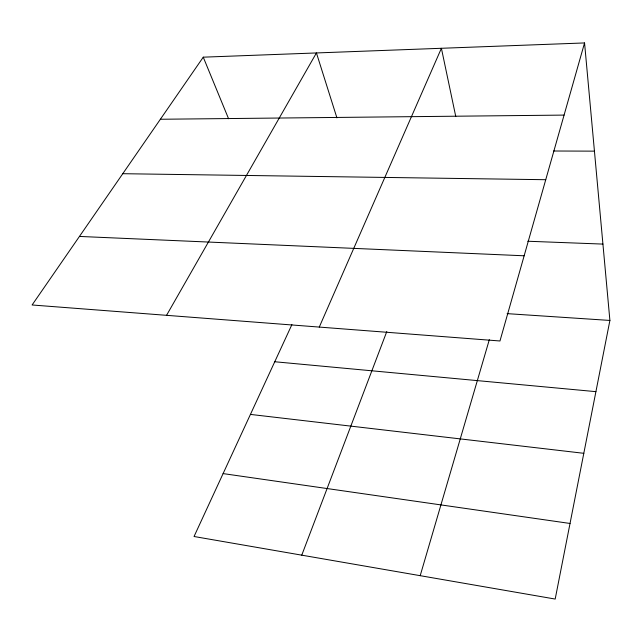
<?xml version="1.0" encoding="UTF-8"?>
<svg xmlns="http://www.w3.org/2000/svg" width="642" height="642" viewBox="0 0 642 642"><rect width="100%" height="100%" fill="white"/><g stroke="black" fill="none" stroke-linecap="round" stroke-linejoin="round"><path stroke-width="0.96" d="M584.557 42.942L499.966 340.982L32.1 304.982L203.257 57.17L584.557 42.942L609.9 320.438L555.186 599.058L194.044 536.503L291.909 324.603M420.197 575.673L489.332 339.65M301.764 555.161L386.789 331.545M319.275 327.075L441.399 48.278L455.78 116.571M166.551 315.326L316.434 52.941L336.922 117.871M160.372 119.26L564.077 115.095M553.605 151.006L594.436 151.143M122.774 173.701L545.74 179.712M527.764 241.24L602.926 244.088M79.439 236.433L524.145 255.789M507.124 313.641L609.9 320.438M274.76 361.751L595.912 391.652M250.436 414.411L583.811 453.308M223.103 473.595L570.032 523.463M203.257 57.17L228.584 118.746"/></g></svg>
